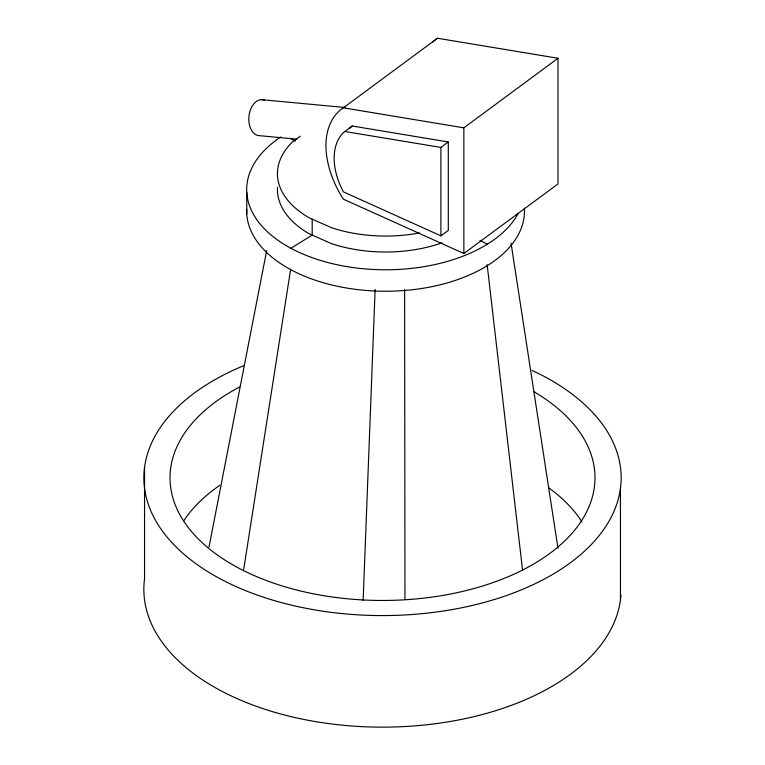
<?xml version="1.0" encoding="UTF-8"?>
<svg xmlns="http://www.w3.org/2000/svg" width="765" height="765" viewBox="0 0 765 765"><rect width="100%" height="100%" fill="white"/><g stroke="black" fill="none" stroke-linecap="round" stroke-linejoin="round"><path stroke-width="1.15" d="M363.136 600.544L375.127 289.38M243.71 569.37L290.662 269.146M209.017 546.994L266.66 250.681M344.843 131.484L343.456 132.594A62.156 39.99 53.5 0 0 340.186 185.235L343.342 191.843L440.898 235.84L448.3 230.37L448.3 141.974L352.235 126.015L344.843 131.484L440.898 147.435L448.3 141.974M352.235 126.015L350.858 127.133A62.156 39.99 53.5 0 0 349.471 128.606M300.282 136.16L291.943 142.443A108.123 62.424 0 0 0 309.127 217.796L331.522 227.712A108.123 62.424 0 0 0 419.43 232.933M343.361 107.817L437.494 38.25L557.991 58.264L557.991 183.944L463.858 253.511L343.361 199.168A81.941 52.718 53.5 0 1 343.361 107.817L463.858 127.832L557.991 58.264M290.93 248.29L312.206 235.094L312.206 219.153M261.257 99.641L345.13 107.502M296.696 139.154L260.071 135.721A18.092 11.791 -84.6 0 1 248.998 115.898A18.092 11.791 -84.6 0 1 264.298 100.1M290.155 138.293L295.347 141.085M479.98 240.334L487.248 244.236M511.058 243.241L557.981 548.314M487.152 264.747L522.591 570.413M404.618 289.38L404.972 599.349M620.453 488.319L620.453 599.894M463.858 127.832L463.858 253.511M440.898 147.435L440.898 235.84M246.76 192.455L246.76 213.913M144.547 467.262L144.547 578.837A238.651 137.786 0 0 0 368.261 726.903A238.651 137.786 0 0 0 620.931 595.285M183.83 520.716A212.488 122.677 0 0 1 219.832 485.297M548.964 487.984A212.488 122.677 0 0 1 582.012 522.017M518.106 213.626A138.905 80.201 0 0 1 317.762 259.574A138.905 80.201 0 0 1 280.765 136.964M524.398 208.185A138.905 80.201 0 0 1 386.516 291.245A138.905 80.201 0 0 1 246.713 209.266M532.038 370.403A238.651 137.786 0 0 1 554.099 573.549A238.651 137.786 0 0 1 201.702 567.726A238.651 137.786 0 0 1 243.834 365.651M534.19 391.881A212.488 122.677 0 0 1 529.323 566.473A212.488 122.677 0 0 1 227.014 561.405A212.488 122.677 0 0 1 239.694 386.947M441.941 242.859A108.123 62.424 0 0 1 331.522 243.653L309.127 233.727A108.123 62.424 0 0 1 277.532 187.272M432.349 42.4A81.941 52.718 53.5 0 1 437.494 38.25"/></g></svg>
